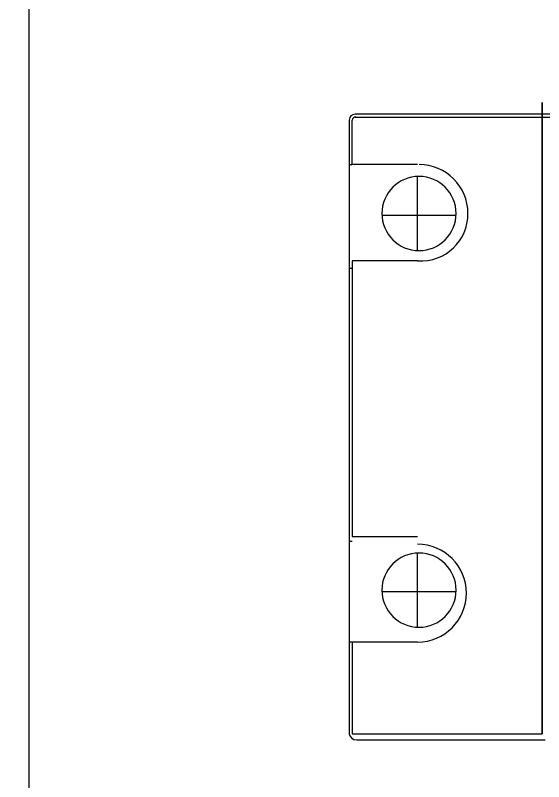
# Model space of a CAD drawing. Header units: inches. Extents: x 100535554 to 201081702, y 63708552 to 127420865.
# Drawn here: x 100541648.79 to 100541665.38, y 63710564.11 to 63710588.19 of the extents above; entities that cross this region are included whole.
import ezdxf

# ---------------------------------------------------------------- set-up
doc = ezdxf.new("R2010")
doc.units = ezdxf.units.IN
doc.header["$MEASUREMENT"] = 0

msp = doc.modelspace()

# ---------------------------------------------------------------- linework, layer by layer
at = {"color": 7, "linetype": 'Continuous', "lineweight": 25, "true_color": 0x000007}
for p, q in [((100541649.214, 63710601.019), (100541649.214, 63710222.48)), ((100541665.336, 63710585.456), (100541665.336, 63710585.456)), ((100541670.834, 63710585.084), (100541659.465, 63710585.084)), ((100541659.465, 63710584.897), (100541659.465, 63710584.897)), ((100541665.336, 63710584.897), (100541665.336, 63710584.897)), ((100541665.336, 63710584.711), (100541665.336, 63710584.711)), ((100541659.279, 63710583.499), (100541659.372, 63710583.499)), ((100541661.422, 63710580.797), (100541661.422, 63710583.127)), ((100541665.336, 63710582.195), (100541665.336, 63710582.195)), ((100541660.304, 63710581.915), (100541662.634, 63710581.915)), ((100541665.336, 63710581.729), (100541665.336, 63710581.729)), ((100541665.336, 63710581.356), (100541665.336, 63710581.356)), ((100541659.372, 63710580.238), (100541659.279, 63710580.238)), ((100541659.279, 63710571.664), (100541659.372, 63710571.664)), ((100541661.422, 63710568.962), (100541661.422, 63710571.291)), ((100541660.304, 63710570.08), (100541662.634, 63710570.08)), ((100541659.372, 63710568.496), (100541659.279, 63710568.496)), ((100541659.465, 63710565.607), (100541659.465, 63710565.607)), ((100541665.336, 63710565.607), (100541665.336, 63710565.607))]:
    msp.add_line(p, q, dxfattribs=at)
at = {"ltscale": 10}
msp.add_line((100541659.372, 63710565.607), (100541665.336, 63710565.607), dxfattribs=at)
at = {"color": 7, "linetype": 'Continuous', "lineweight": -2, "true_color": 0x000007}
msp.add_lwpolyline([(100541649.214, 63710601.578), (100541649.214, 63710222.48), (100541633.185, 63710222.48), (100541633.185, 63710601.578)], close=True, dxfattribs=at)
at = {"color": 7, "linetype": 'Continuous', "lineweight": 25, "true_color": 0x000007}
for points in [[(100541659.465, 63710584.99), (100541670.834, 63710584.99), (100541671.487, 63710585.643)], [(100541659.279, 63710584.897), (100541659.279, 63710583.499), (100541659.279, 63710580.331), (100541659.279, 63710571.664), (100541659.279, 63710568.496), (100541659.279, 63710565.607)], [(100541661.422, 63710583.499), (100541659.372, 63710583.499), (100541659.372, 63710584.897)], [(100541661.422, 63710580.477), (100541659.372, 63710580.477), (100541659.372, 63710571.811), (100541661.422, 63710571.811)], [(100541661.422, 63710568.496), (100541659.372, 63710568.496), (100541659.372, 63710565.607)]]:
    msp.add_lwpolyline(points, dxfattribs=at)
msp.add_lwpolyline([(100541665.336, 63710585.456), (100541665.336, 63710565.607)], close=True, dxfattribs=at)
at = {"ltscale": 10}
msp.add_lwpolyline([(100541659.512, 63710565.42), (100541665.429, 63710565.42)], dxfattribs=at)
msp.add_arc((100541659.474, 63710584.888), 0.102, 85.0952, 175.0952, dxfattribs=at)
at = {"color": 7, "linetype": 'Continuous', "lineweight": 25, "true_color": 0x000007}
for points in [[(100541659.465, 63710585.084), (100541659.359, 63710585.072), (100541659.279, 63710585.026), (100541659.279, 63710584.897)], [(100541663.006, 63710581.962), (100541663.006, 63710582.811), (100541662.318, 63710583.499), (100541661.469, 63710583.499)], [(100541661.469, 63710583.127), (100541660.825, 63710583.127), (100541660.304, 63710582.605), (100541660.304, 63710581.962)], [(100541662.634, 63710581.962), (100541662.634, 63710582.605), (100541662.112, 63710583.127), (100541661.469, 63710583.127)], [(100541660.304, 63710581.962), (100541660.304, 63710581.318), (100541660.825, 63710580.797), (100541661.469, 63710580.797)], [(100541661.422, 63710580.477), (100541662.318, 63710580.424), (100541663.006, 63710581.112), (100541663.006, 63710581.962)], [(100541661.469, 63710580.797), (100541662.112, 63710580.797), (100541662.634, 63710581.318), (100541662.634, 63710581.962)], [(100541662.96, 63710570.033), (100541662.96, 63710570.883), (100541662.271, 63710571.571), (100541661.422, 63710571.571)], [(100541661.469, 63710571.291), (100541660.825, 63710571.291), (100541660.304, 63710570.77), (100541660.304, 63710570.127)], [(100541662.634, 63710570.127), (100541662.634, 63710570.77), (100541662.112, 63710571.291), (100541661.469, 63710571.291)], [(100541660.304, 63710570.127), (100541660.304, 63710569.483), (100541660.825, 63710568.962), (100541661.469, 63710568.962)], [(100541661.469, 63710568.962), (100541662.112, 63710568.962), (100541662.634, 63710569.483), (100541662.634, 63710570.127)], [(100541661.422, 63710568.496), (100541662.271, 63710568.496), (100541662.96, 63710569.184), (100541662.96, 63710570.033)], [(100541659.279, 63710565.607), (100541659.279, 63710565.525), (100541659.383, 63710565.42), (100541659.512, 63710565.42)]]:
    msp.add_open_spline(points, degree=3, dxfattribs=at)

doc.saveas('drawing.dxf')
